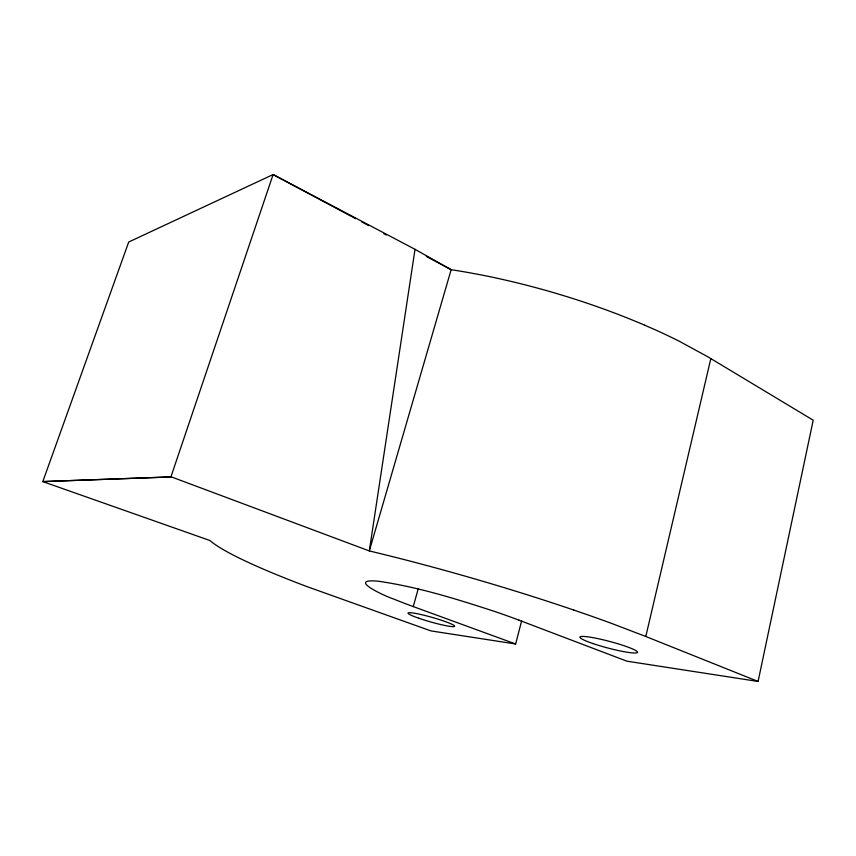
<?xml version="1.0" encoding="UTF-8"?>
<svg xmlns="http://www.w3.org/2000/svg" width="856" height="856" viewBox="0 0 856 856"><rect width="100%" height="100%" fill="white"/><g stroke="black" fill="none" stroke-linecap="round" stroke-linejoin="round"><path stroke-width="1.28" d="M415.021 249.321L451.155 269.694L369.31 550.932L171.414 476.91L42.8 481.596L128.71 242.023L273.107 174.549L415.021 249.321L369.31 550.932A258.994 29.361 15.8 0 1 387.64 555.405L397.89 557.973A263.873 29.81 15.7 0 1 418.434 563.291L428.706 566.03A269.201 30.281 15.7 0 1 449.154 571.626L459.298 574.472A274.615 30.763 15.7 0 1 479.328 580.24L489.204 583.15A285.069 31.672 15.8 0 1 573.83 610.071M519.025 620.183L626.86 661.174L758.084 681.451L813.2 420.2L707.933 356.856L679.418 341.319A281.506 85.097 15 0 0 656.188 330.245L644.761 325.205M758.084 681.451L645.798 636.49L710.833 358.578M171.414 476.91L42.8 481.596L209.881 540.5A262.3 30.067 15.7 0 0 213.411 543.293L215.691 544.898A268.827 30.848 15.7 0 0 220.891 548.215L223.769 549.916A276.242 31.758 15.6 0 0 230.061 553.404L233.442 555.17A284.085 32.742 15.6 0 0 240.622 558.765L244.409 560.584A300.049 34.796 15.5 0 0 284.395 577.832L291.532 580.668A315.746 36.883 15.5 0 0 307.593 586.831L430.878 630.893L515.644 643.99L521.668 620.707M515.644 643.99L413.255 606.583L418.274 588.628M170.965 476.749L273.107 174.549L355.647 218.665M573.862 610.082L586.21 614.33A294.764 32.528 15.8 0 1 611.409 623.339L645.798 636.49M361.542 221.811L368.626 225.588M383.948 233.784L386.313 235.047M426.395 256.468L451.155 269.694A247.106 76.666 14.9 0 1 468.874 272.636L478.729 274.455A251.792 77.843 14.9 0 1 498.438 278.521L508.25 280.736A256.907 79.105 14.9 0 1 527.713 285.519L537.343 288.065A262.118 80.378 14.9 0 1 556.304 293.437L565.613 296.251A272.176 82.829 15 0 1 644.728 325.216M519.014 620.183A130.219 14.049 15.8 0 0 494.426 611.377C456.387 598.975 417.899 586.916 378.192 581.203C345.428 578.175 385.682 596.536 393.707 599.04A139.389 15.9 15.5 0 0 413.255 606.583M593.005 643.573A29.821 3.413 14.8 0 0 637.485 652.422A29.821 3.413 14.8 0 0 595.562 638.148A29.821 3.413 14.8 0 0 593.005 643.573M418.702 618.203A24.225 2.386 15.8 0 0 454.611 626.335A24.225 2.386 15.8 0 0 420.671 614.469A24.225 2.386 15.8 0 0 418.702 618.203"/></g></svg>
